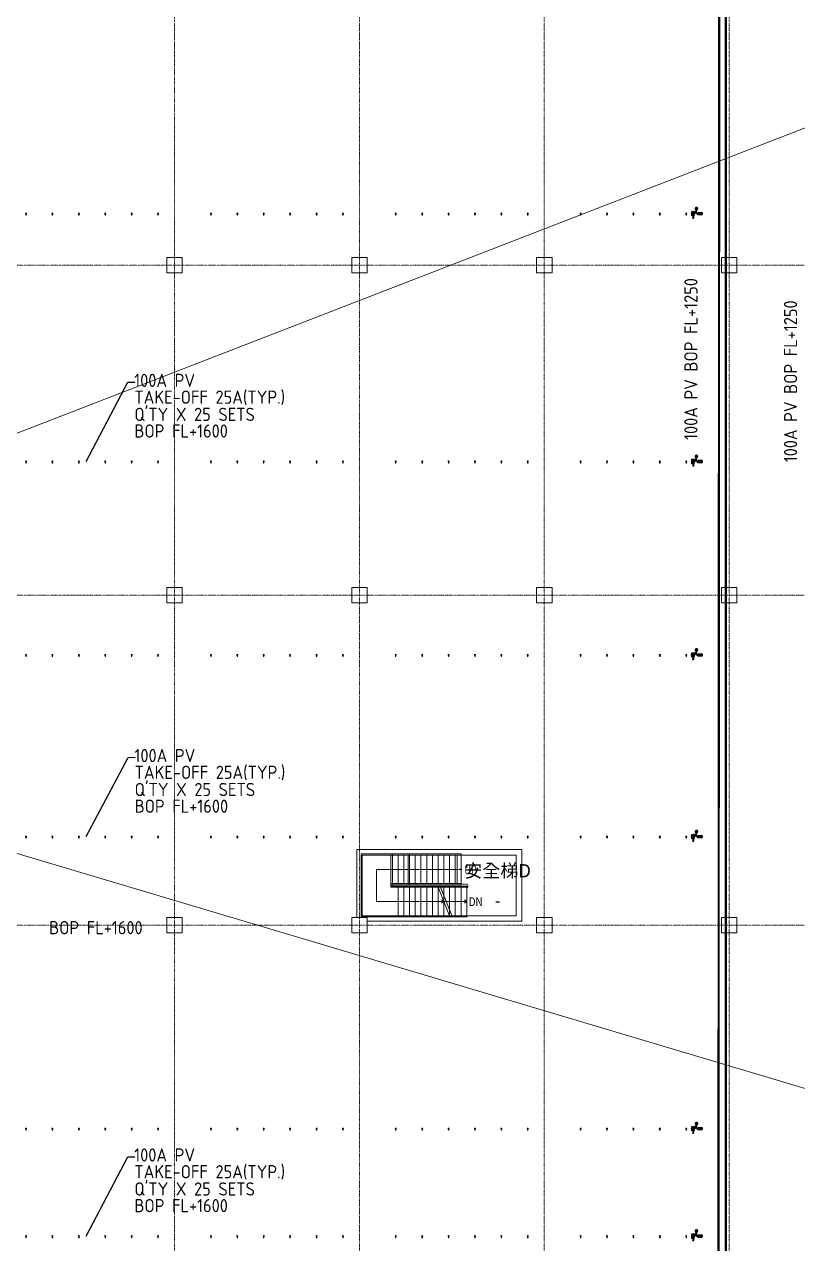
# Model space of a CAD drawing. Extents: x -122301 to 290600, y -29000 to 395522.
# Drawn here: x 144375 to 179510, y 30520 to 85950 of the extents above; entities that cross this region are included whole.
import ezdxf
from ezdxf.enums import TextEntityAlignment as Align

# ---------------------------------------------------------------- set-up
doc = ezdxf.new("R2010")
doc.units = 0
doc.header["$LTSCALE"] = 10
for name, pattern in [('H12PL2$0$JJP_三點線', [0.9, 0.3, -0.15, 0, -0.15, 0, -0.15, 0, -0.15]), ('H12PL2$0$JJP_虛線(退縮線、投影線、地下室範圍、非屬本工程、圖面分區)', [0.45, 0.3, -0.15]), ('H12PL2$0$虛線', [0.846667, 0.423333, -0.423333]), ('XFM7P20PV$0$中心', [29.999999, 12, -6, 6, -6]), ('XFM7P20PV-200K$0$CENTER', [2, 1.25, -0.25, 0.25, -0.25])]:
    doc.linetypes.add(name, pattern=pattern)
for name, color, linetype in [('H12PL2$0$A-OBJE-2D', 252, 'Continuous'), ('H12PL2$0$A-STRS', 252, 'Continuous'), ('H12PL2$0$A-TEXT', 252, 'Continuous'), ('H12PL2$0$A-WALL-IN', 252, 'Continuous'), ('H12PL2$0$A-ZONE', 252, 'Continuous'), ('H12PL2$0$S-COL', 252, 'Continuous'), ('H12PL2$0$S-GRID', 252, 'Continuous'), ('H12PL2$0$S-SLAB-SHOW', 252, 'Continuous'), ('XFM7P20PV$0$U-PV-TXT', 252, 'Continuous'), ('XFM7P20PV-200K$0$PCWS-16.7-P', 4, 'Continuous'), ('XFM7P20PV-200K$0$PIPE-TEXT', 1, 'Continuous'), ('XFM7P20PV-200K$0$U-PV-PIPE', 180, 'Continuous'), ('XFM7P20PV-200K$0$U-PV-TXT', 3, 'Continuous')]:
    doc.layers.add(name, color=color, linetype=linetype)
doc.styles.add('H12PL2$0$Standard', font='', dxfattribs={"width": 0.8})
doc.styles.add('XFM7P20PV$0$aa-txt', font='isocp.shx', dxfattribs={"bigfont": 'chineset'})
doc.styles.add('XFM7P20PV-200K$0$aa-txt', font='isocp.shx', dxfattribs={"bigfont": 'chineset'})
doc.styles.add('XFM7P20PV-200K$0$dim-txt', font='isocp.shx', dxfattribs={"width": 0.7, "bigfont": 'chineset'})
doc.styles.get('H12PL2$0$Standard').set_extended_font_data('Microsoft JhengHei')
doc.dimstyles.new('XFM7P20PV-200K$0$adim-100', dxfattribs={"dimscale": 100, "dimtxt": 0.25, "dimasz": 0.25, "dimexe": 0.1, "dimexo": 0.5, "dimgap": 0.15, "dimtad": 0, "dimdec": 4, "dimtxsty": 'XFM7P20PV-200K$0$dim-txt', "dimcen": -0.025, "dimclrd": 3, "dimclre": 3, "dimclrt": 256, "dimadec": 0, "dimazin": 0, "dimtfac": 1, "dimtdec": 4, "dimtmove": 0, "dimatfit": 3, "dimfxl": 1.25, "dimarcsym": 0})

# ---------------------------------------------------------------- blocks, each defined once
blk = doc.blocks.new('H12PL2')
at = {"layer": 'H12PL2$0$A-OBJE-2D', "lineweight": 0}
for p, q in [((17650, 85950), (243150, 18700)), ((18450, 18700), (192000, 85950))]:
    blk.add_line(p, q, dxfattribs=at)
at = {"layer": 'H12PL2$0$A-STRS', "lineweight": 0}
for p, q in [((161875, 48235), (159675, 48235)), ((159675, 48235), (159675, 45375)), ((161095, 48235), (159675, 48235)), ((159675, 48235), (159675, 45375)), ((164215, 48235), (161095, 48235)), ((161095, 48235), (161095, 48185)), ((161095, 48185), (161095, 48235)), ((164215, 48235), (161875, 48235)), ((161875, 48235), (161875, 48185)), ((161875, 48185), (161875, 48235)), ((164215, 48185), (164215, 48235)), ((164215, 48185), (164215, 48235)), ((159725, 45425), (159725, 48185)), ((159725, 48185), (161875, 48185)), ((159725, 48185), (159725, 45425)), ((161807.34, 48185), (159725, 48185)), ((159725, 48185), (159725, 45425)), ((161875, 48185), (159725, 48185)), ((159725, 45425), (159725, 48185)), ((159725, 48185), (161095, 48185)), ((159725, 48185), (159725, 45425)), ((161030.09, 48185), (159725, 48185)), ((159725, 48185), (159725, 45425)), ((161095, 48185), (159725, 48185)), ((161095, 48185), (161030.09, 48185)), ((161095, 48185), (164215, 48185)), ((164215, 48185), (161095, 48185)), ((161095, 46885), (161095, 48185)), ((161095, 46885), (161095, 48185)), ((161095, 46885), (161095, 48185)), ((161355, 48185), (161095, 48185)), ((161095, 48185), (161095, 46885)), ((161095, 46885), (161095, 48185)), ((161355, 46885), (161355, 48185)), ((161615, 48185), (161355, 48185)), ((161355, 48185), (161355, 46885)), ((161355, 46885), (161355, 48185)), ((161615, 46885), (161615, 48185)), ((161875, 48185), (161615, 48185)), ((161615, 48185), (161615, 46885)), ((161615, 46885), (161615, 48185)), ((161875, 48185), (161807.34, 48185)), ((161875, 48185), (164215, 48185)), ((164215, 48185), (161875, 48185)), ((161875, 46885), (161875, 48185)), ((161875, 46885), (161875, 48185)), ((161875, 46885), (161875, 48185)), ((162135, 48185), (161875, 48185)), ((161875, 48185), (161875, 46885)), ((161875, 46885), (161875, 48185)), ((161875, 46885), (161875, 48185)), ((162135, 48185), (161875, 48185)), ((161875, 48185), (161875, 46885)), ((161875, 46885), (161875, 48185)), ((162135, 46885), (162135, 48185)), ((162395, 48185), (162135, 48185)), ((162135, 48185), (162135, 46885)), ((162135, 46885), (162135, 48185)), ((162135, 46885), (162135, 48185)), ((162395, 48185), (162135, 48185)), ((162135, 48185), (162135, 46885)), ((162135, 46885), (162135, 48185)), ((162395, 46885), (162395, 48185)), ((162655, 48185), (162395, 48185)), ((162395, 48185), (162395, 46885)), ((162395, 46885), (162395, 48185)), ((162395, 46885), (162395, 48185)), ((162655, 48185), (162395, 48185)), ((162395, 48185), (162395, 46885)), ((162395, 46885), (162395, 48185)), ((162655, 46885), (162655, 48185)), ((162915, 48185), (162655, 48185)), ((162655, 48185), (162655, 46885)), ((162655, 46885), (162655, 48185)), ((162655, 46885), (162655, 48185)), ((162915, 48185), (162655, 48185)), ((162655, 48185), (162655, 46885)), ((162655, 46885), (162655, 48185)), ((162915, 46885), (162915, 48185)), ((163175, 48185), (162915, 48185)), ((162915, 48185), (162915, 46885)), ((162915, 46885), (162915, 48185)), ((162915, 46885), (162915, 48185)), ((163175, 48185), (162915, 48185)), ((162915, 48185), (162915, 46885)), ((162915, 46885), (162915, 48185)), ((163175, 46885), (163175, 48185)), ((163435, 48185), (163175, 48185)), ((163175, 48185), (163175, 46885)), ((163175, 46885), (163175, 48185)), ((163175, 46885), (163175, 48185)), ((163435, 48185), (163175, 48185)), ((163175, 48185), (163175, 46885)), ((163175, 46885), (163175, 48185)), ((163435, 46885), (163435, 48185)), ((163695, 48185), (163435, 48185)), ((163435, 48185), (163435, 46885)), ((163435, 46885), (163435, 48185)), ((163435, 46885), (163435, 48185)), ((163695, 48185), (163435, 48185)), ((163435, 48185), (163435, 46885)), ((163435, 46885), (163435, 48185)), ((163695, 46885), (163695, 48185)), ((163955, 48185), (163695, 48185)), ((163695, 48185), (163695, 46885)), ((163695, 46885), (163695, 48185)), ((163695, 46885), (163695, 48185)), ((163955, 48185), (163695, 48185)), ((163695, 48185), (163695, 46885)), ((163695, 46885), (163695, 48185)), ((163955, 46885), (163955, 48185)), ((164215, 48185), (163955, 48185)), ((163955, 48185), (163955, 46885)), ((163955, 46885), (163955, 48185)), ((163955, 46885), (163955, 48185)), ((164215, 48185), (163955, 48185)), ((163955, 48185), (163955, 46885)), ((163955, 46885), (163955, 48185)), ((164215, 46885), (164215, 48185)), ((164215, 46885), (164215, 48185)), ((164215, 46885), (164215, 48185)), ((164215, 46885), (164215, 48185)), ((161875, 47535), (160375, 47535)), ((160375, 47535), (160375, 46075)), ((161095, 47535), (160375, 47535)), ((160375, 47535), (160375, 46075)), ((163955, 47535), (161095, 47535)), ((163955, 47535), (161875, 47535)), ((164215, 47535), (163955, 47535)), ((164215, 47535), (163955, 47535)), ((161875, 46885), (161025, 46885)), ((161025, 46885), (161025, 46725)), ((161025, 46725), (161025, 46885)), ((161025, 46885), (161807.34, 46885)), ((161025, 46725), (161025, 46885)), ((161025, 46885), (161875, 46885)), ((161095, 46885), (161025, 46885)), ((161025, 46885), (161025, 46725)), ((161025, 46725), (161025, 46885)), ((161025, 46885), (161030.09, 46885)), ((161025, 46725), (161025, 46885)), ((161025, 46885), (161095, 46885)), ((161025, 46725), (162135, 46725)), ((162135, 46725), (161025, 46725)), ((162135, 46725), (161025, 46725)), ((161025, 46725), (161355, 46725)), ((161355, 46725), (161025, 46725)), ((161355, 46725), (161025, 46725)), ((161030.09, 46885), (161095, 46885)), ((161075, 46775), (161075, 46835)), ((161075, 46835), (161875, 46835)), ((161075, 46775), (161075, 46835)), ((161075, 46835), (161095, 46835)), ((162135, 46775), (161075, 46775)), ((161355, 46775), (161075, 46775)), ((164215, 46885), (161095, 46885)), ((161095, 46885), (161095, 46835)), ((161095, 46835), (161095, 46885)), ((161095, 46885), (164215, 46885)), ((161095, 46885), (161355, 46885)), ((161095, 46835), (164215, 46835)), ((161355, 46885), (161615, 46885)), ((161355, 46725), (161355, 46775)), ((164475, 46775), (161355, 46775)), ((161355, 46775), (161355, 46725)), ((161355, 46725), (164475, 46725)), ((164475, 46725), (161355, 46725)), ((161355, 46725), (161355, 45425)), ((161355, 46725), (161355, 45425)), ((161355, 45425), (161355, 46725)), ((161615, 46725), (161355, 46725)), ((161355, 46725), (161355, 45425)), ((161615, 46885), (161875, 46885)), ((161615, 46725), (161615, 45425)), ((161615, 45425), (161615, 46725)), ((161615, 46725), (161615, 45425)), ((161875, 46725), (161615, 46725)), ((161807.34, 46885), (161875, 46885)), ((164215, 46885), (161875, 46885)), ((161875, 46885), (161875, 46835)), ((161875, 46835), (161875, 46885)), ((161875, 46885), (164215, 46885)), ((161875, 46885), (162135, 46885)), ((161875, 46885), (162135, 46885)), ((161875, 46835), (164215, 46835)), ((161875, 46725), (161875, 45425)), ((161875, 45425), (161875, 46725)), ((161875, 46725), (161875, 45425)), ((162135, 46725), (161875, 46725)), ((162135, 46885), (162395, 46885)), ((162135, 46885), (162395, 46885)), ((162135, 46725), (162135, 46775)), ((163155, 46775), (162135, 46775)), ((162135, 46775), (162135, 46725)), ((162135, 46725), (163175, 46725)), ((163175, 46725), (162135, 46725)), ((162135, 46725), (162135, 45425)), ((162135, 46725), (162135, 45425)), ((162135, 45425), (162135, 46725)), ((162395, 46725), (162135, 46725)), ((162135, 46725), (162135, 45425)), ((162135, 46725), (162135, 45425)), ((162135, 45425), (162135, 46725)), ((162135, 46725), (162135, 45425)), ((162395, 46725), (162135, 46725)), ((162395, 46885), (162655, 46885)), ((162395, 46885), (162655, 46885)), ((162395, 46725), (162395, 45425)), ((162395, 45425), (162395, 46725)), ((162395, 46725), (162395, 45425)), ((162655, 46725), (162395, 46725)), ((162395, 46725), (162395, 45425)), ((162395, 45425), (162395, 46725)), ((162395, 46725), (162395, 45425)), ((162655, 46725), (162395, 46725)), ((162655, 46885), (162915, 46885)), ((162655, 46885), (162915, 46885)), ((162655, 46725), (162655, 45425)), ((162655, 45425), (162655, 46725)), ((162655, 46725), (162655, 45425)), ((162915, 46725), (162655, 46725)), ((162655, 46725), (162655, 45425)), ((162655, 45425), (162655, 46725)), ((162655, 46725), (162655, 45425)), ((162915, 46725), (162655, 46725)), ((162915, 46885), (163175, 46885)), ((162915, 46885), (163175, 46885)), ((162915, 46725), (162915, 45425)), ((162915, 45425), (162915, 46725)), ((162915, 46725), (162915, 45425)), ((163175, 46725), (162915, 46725)), ((162915, 46725), (162915, 45425)), ((162915, 45425), (162915, 46725)), ((162915, 46725), (162915, 45425)), ((163175, 46725), (162915, 46725)), ((163175, 46885), (163435, 46885)), ((163175, 46885), (163435, 46885)), ((163175, 46725), (163175, 45425)), ((163175, 45425), (163175, 46725)), ((163175, 46725), (163175, 45425)), ((163175, 46725), (163695, 45425)), ((163175, 46725), (163175, 45425)), ((163175, 45425), (163175, 46725)), ((163175, 46725), (163175, 45425)), ((163435, 46725), (163175, 46725)), ((163435, 46885), (163695, 46885)), ((163435, 46885), (163695, 46885)), ((163435, 46725), (163435, 45425)), ((163435, 45425), (163435, 46725)), ((163435, 46725), (163435, 45425)), ((163695, 46725), (163435, 46725)), ((163695, 46885), (163955, 46885)), ((163695, 46885), (163955, 46885)), ((163695, 46725), (163695, 45425)), ((163695, 45425), (163695, 46725)), ((163695, 46725), (163695, 45425)), ((163955, 46725), (163695, 46725)), ((163955, 46885), (164215, 46885)), ((163955, 46885), (164215, 46885)), ((163955, 46725), (163955, 45425)), ((163955, 45425), (163955, 46725)), ((163955, 46725), (163955, 45425)), ((164215, 46725), (163955, 46725)), ((164215, 46835), (164215, 46885)), ((164215, 46835), (164215, 46885)), ((164215, 46725), (164215, 45425)), ((164215, 45425), (164215, 46725)), ((164215, 46725), (164215, 45425)), ((164475, 46725), (164215, 46725)), ((164475, 46725), (164475, 46775)), ((164475, 45425), (164475, 46725)), ((164475, 45425), (164475, 46725)), ((160375, 46075), (162135, 46075)), ((160375, 46075), (161355, 46075)), ((161355, 46075), (164215, 46075)), ((162135, 46075), (163435, 46075)), ((163435, 46075), (163335, 46150)), ((163335, 46000), (163435, 46075)), ((163435, 46075), (163435, 45425)), ((163435, 45425), (163435, 46075)), ((163435, 46075), (163435, 45425)), ((164215, 46075), (164475, 46075)), ((164475, 46075), (164375, 46150)), ((164375, 46000), (164475, 46075)), ((159675, 45375), (162135, 45375)), ((159675, 45375), (161355, 45375)), ((162135, 45425), (159725, 45425)), ((159725, 45425), (162135, 45425)), ((159725, 45425), (162135, 45425)), ((161355, 45425), (159725, 45425)), ((159725, 45425), (161355, 45425)), ((159725, 45425), (161355, 45425)), ((161355, 45375), (161355, 45425)), ((164475, 45425), (161355, 45425)), ((161355, 45425), (161355, 45375)), ((161355, 45425), (164475, 45425)), ((161355, 45425), (161615, 45425)), ((161355, 45375), (164475, 45375)), ((161615, 45425), (161875, 45425)), ((161875, 45425), (162135, 45425)), ((162135, 45375), (162135, 45425)), ((163695, 45425), (162135, 45425)), ((162135, 45425), (162135, 45375)), ((162135, 45425), (163695, 45425)), ((162135, 45425), (162395, 45425)), ((162135, 45425), (162395, 45425)), ((162135, 45375), (163715, 45375)), ((162395, 45425), (162655, 45425)), ((162395, 45425), (162655, 45425)), ((162655, 45425), (162915, 45425)), ((162655, 45425), (162915, 45425)), ((162915, 45425), (163175, 45425)), ((162915, 45425), (163175, 45425)), ((163175, 45425), (163435, 45425)), ((163175, 45425), (163435, 45425)), ((163435, 45425), (163695, 45425)), ((163435, 45425), (163695, 45425)), ((163695, 45425), (163955, 45425)), ((163955, 45425), (164215, 45425)), ((164215, 45425), (164475, 45425)), ((164475, 45375), (164475, 45425))]:
    blk.add_line(p, q, dxfattribs=at)
at = {"layer": 'H12PL2$0$A-STRS', "linetype": 'H12PL2$0$JJP_虛線(退縮線、投影線、地下室範圍、非屬本工程、圖面分區)', "lineweight": 0}
for p, q in [((161030.09, 48185), (161030.09, 46885)), ((161807.34, 48185), (161807.34, 46885)), ((164034.54, 48185), (164034.54, 46885)), ((164035.91, 48185), (164035.91, 46885)), ((161355, 46725), (161355, 45425)), ((162135, 46725), (162135, 45425)), ((164475, 46775), (163262.7, 46775)), ((163282.7, 46725), (164475, 46725)), ((163435, 46725), (163282.7, 46725)), ((163282.7, 46725), (163802.7, 45425)), ((163435, 46725), (163435, 46344.26)), ((163435, 46344.26), (163435, 46725)), ((163435, 46725), (163435, 46344.26)), ((163695, 46725), (163435, 46725)), ((163695, 46725), (163695, 45694.26)), ((163695, 45694.26), (163695, 46725)), ((163695, 46725), (163695, 45694.26)), ((163955, 46725), (163695, 46725)), ((163955, 46725), (163955, 45425)), ((163955, 45425), (163955, 46725)), ((163955, 46725), (163955, 45425)), ((164215, 46725), (163955, 46725)), ((164215, 46725), (164215, 45425)), ((164215, 45425), (164215, 46725)), ((164215, 46725), (164215, 45425)), ((164475, 46725), (164215, 46725)), ((164475, 46725), (164475, 46775)), ((164475, 45425), (164475, 46725)), ((164475, 45425), (163802.7, 45425)), ((163802.7, 45425), (163955, 45425)), ((163822.7, 45375), (164475, 45375)), ((163955, 45425), (164215, 45425)), ((164215, 45425), (164475, 45425)), ((164475, 45375), (164475, 45425))]:
    blk.add_line(p, q, dxfattribs=at)
at = {"layer": 'H12PL2$0$A-STRS', "linetype": 'H12PL2$0$虛線', "lineweight": 0}
for p, q in [((164475, 46725), (163282.7, 46725)), ((164475, 45425), (164475, 46725)), ((163802.7, 45425), (164475, 45425))]:
    blk.add_line(p, q, dxfattribs=at)
at = {"layer": 'H12PL2$0$A-STRS', "lineweight": 0, "flags": 128}
blk.add_lwpolyline([(164215, 47560, 1), (164215, 47510, 1)], format="xyb", close=True, dxfattribs=at)
blk.add_lwpolyline([(164215, 47560, 1), (164215, 47510, 1)], format="xyb", close=True, dxfattribs=at)
at = {"layer": 'H12PL2$0$A-WALL-IN', "lineweight": 0, "flags": 128}
for points in [[(159475, 48435), (159475, 48185)], [(166725, 48435), (159475, 48435)], [(166975, 48435), (166725, 48435)], [(166975, 45425), (166975, 48435)], [(159475, 48185), (159475, 45425)], [(159725, 45425), (159725, 48185)], [(159725, 48185), (166725, 48185)], [(166725, 48185), (166725, 45425)], [(159475, 45350), (159475, 45425)], [(166725, 45425), (159725, 45425)], [(159950, 45175), (166975, 45175)], [(166975, 45175), (166975, 45425)]]:
    blk.add_lwpolyline(points, dxfattribs=at)
at = {"layer": 'H12PL2$0$S-COL', "lineweight": 0, "flags": 128}
for points in [[(150850, 74650), (151550, 74650), (151550, 75350), (150850, 75350)], [(159250, 74650), (159950, 74650), (159950, 75350), (159250, 75350)], [(167650, 74650), (168350, 74650), (168350, 75350), (167650, 75350)], [(176050, 74650), (176750, 74650), (176750, 75350), (176050, 75350)], [(150850, 59650), (151550, 59650), (151550, 60350), (150850, 60350)], [(159250, 59650), (159950, 59650), (159950, 60350), (159250, 60350)], [(167650, 59650), (168350, 59650), (168350, 60350), (167650, 60350)], [(176050, 59650), (176750, 59650), (176750, 60350), (176050, 60350)], [(150850, 44650), (151550, 44650), (151550, 45350), (150850, 45350)], [(159250, 44650), (159950, 44650), (159950, 45350), (159250, 45350)], [(167650, 44650), (168350, 44650), (168350, 45350), (167650, 45350)], [(176050, 44650), (176750, 44650), (176750, 45350), (176050, 45350)]]:
    blk.add_lwpolyline(points, close=True, dxfattribs=at)
at = {"layer": 'H12PL2$0$S-GRID', "linetype": 'H12PL2$0$JJP_三點線', "lineweight": 0}
for p, q in [((151200, 128250), (151200, -28000)), ((159600, 128250), (159600, -28000)), ((168000, 128250), (168000, -28000)), ((176400, 128250), (176400, -28000)), ((-29000, 75000), (289600, 75000)), ((-29000, 60000), (289600, 60000)), ((-29000, 45000), (289600, 45000))]:
    blk.add_line(p, q, dxfattribs=at)
at = {"layer": 'H12PL2$0$S-SLAB-SHOW', "linetype": 'H12PL2$0$虛線', "lineweight": 0, "flags": 128}
blk.add_lwpolyline([(164215, 46855), (164525, 46855), (164525, 46705), (164475, 46705), (164475, 45425), (166725, 45425), (166725, 48185), (164215, 48185)], close=True, dxfattribs=at)
at = {"layer": 'H12PL2$0$A-TEXT', "linetype": 'Continuous', "lineweight": 0, "char_height": 400, "attachment_point": 4, "style": 'H12PL2$0$Standard'}
for s, insert in [('\\A1;UP', (164367.32, 47510.49)), ('\\A1;DN', (164570.24, 46063.79))]:
    blk.add_mtext(s, dxfattribs=dict(at, insert=insert))
at = {"layer": 'H12PL2$0$A-ZONE', "style": 'H12PL2$0$Standard'}
for s, p in [('安全梯D', (165878.7, 47771.14)), ('-', (165878.7, 46429.25))]:
    blk.add_text(s, height=600, dxfattribs=at).set_placement(p, align=Align.TOP_CENTER)
blk = doc.blocks.new('XFM7P20PV')
at = {"color": 1, "linetype": 'XFM7P20PV$0$中心', "ltscale": 200, "const_width": 100}
blk.add_lwpolyline([(175950, 90000), (244005.38004, 90140.81561), (243787.26214, -890.81561), (175895.58586, -799.90253)], close=True, dxfattribs=at)
at = {"color": 2, "linetype": 'XFM7P20PV$0$中心', "ltscale": 200, "const_width": 100}
blk.add_lwpolyline([(97872.39483, 88731), (176250, 88896.26703), (176250, -295.23297), (97872.39483, -460.5)], close=True, dxfattribs=at)
at = {"layer": 'XFM7P20PV$0$U-PV-TXT', "style": 'XFM7P20PV$0$aa-txt'}
blk.add_text('100A PV BOP FL+1250', height=600, rotation=90, dxfattribs=at).set_placement((179189.64258, 66043.17562, 0), align=Align.MIDDLE_LEFT)
at = {"layer": 'XFM7P20PV$0$U-PV-TXT', "extrusion": (0, 0, -1), "style": 'XFM7P20PV$0$aa-txt', "text_generation_flag": 2}
blk.add_text('BOP FL+1600', height=600, dxfattribs=at).set_placement((-145498.34149, 44583.4986, 0))
blk = doc.blocks.new('XFM7P20PV-200K$0$球塞閥-二件式-25A-左側-捷流')
at = {"color": 7, "linetype": 'Continuous', "lineweight": 0, "extrusion": (2.22045e-16, 1, -2.22045e-16)}
for p, q in [((-9, 15), (-18, 0)), ((-18, 0), (-9, -15)), ((-14, 32), (-9, 32)), ((-14, 29), (-14, 32)), ((-9, 29), (-14, 29)), ((-10, 72), (11, 72)), ((-10, 68), (-10, 72)), ((-8, 68), (-10, 68)), ((-8, 36), (-9, 36)), ((-9, 21), (-9, 36)), ((9, 15), (-9, 15)), ((8, 72), (-8, 72)), ((-8, 47), (-8, 70)), ((-8, 47), (0, 47)), ((-8, 42), (-8, 47)), ((-8, 41), (-8, 42)), ((0, 42), (-8, 42)), ((8, 41), (-8, 41)), ((-4, 36), (-8, 36)), ((0, 48), (-4, 48)), ((-4, 47), (-4, 48)), ((-4, 41), (-4, 42)), ((-2, 30), (-2, 35)), ((2, 30), (-2, 30)), ((4, 48), (0, 48)), ((0, 47), (8, 47)), ((0, 42), (0, 47)), ((8, 42), (0, 42)), ((2, 35), (2, 30)), ((3, 32), (3, 29)), ((3, 32), (6, 32)), ((6, 29), (3, 29)), ((4, 47), (4, 48)), ((4, 41), (4, 42)), ((8, 36), (4, 36)), ((6, 32), (7, 32)), ((6, 29), (6, 32)), ((7, 29), (6, 29)), ((7, 32), (7, 29)), ((8, 70), (8, 47)), ((11, 68), (8, 68)), ((8, 42), (8, 47)), ((8, 42), (8, 41)), ((9, 36), (8, 36)), ((8, 32), (17, 32)), ((8, 29), (8, 32)), ((17, 29), (8, 29)), ((9, 32), (9, 36)), ((9, 21), (9, 29)), ((18, 0), (9, 15)), ((9, -15), (18, 0)), ((11, 68), (11, 72)), ((17, 29), (17, 32)), ((-9, -15), (9, -15))]:
    blk.add_line(p, q, dxfattribs=at)
at = {"color": 7, "linetype": 'Continuous', "lineweight": 0}
for centre, radius, start, end in [((0, 0), 23.1, 0, 180), ((0, 0), 23.1, 180, 0), ((-4, 35), 1.42, 0, 58.001), ((4, 35), 1.42, 121.999, 180)]:
    blk.add_arc(centre, radius, start, end, dxfattribs=at)
for points in [[(-8, 70), (-8, 71), (-8, 71), (-8, 71), (-8, 72), (-8, 72), (-8, 72)], [(8, 72), (8, 72), (8, 72), (8, 71), (8, 71), (8, 71), (8, 70)]]:
    blk.add_open_spline(points, degree=3, dxfattribs=at)
for points, knots in [([(-8, 36), (-8, 37), (-8, 38), (-8, 39), (-8, 39), (-8, 40), (-8, 40), (-8, 40), (-8, 41), (-8, 41)], [-6.586857, -6.586857, -6.586857, -6.586857, -4.917672, -4.917672, -3.301294, -3.301294, -1.594864, -1.594864, 0, 0, 0, 0]), ([(-3, 36), (-3, 36), (-3, 36), (-3, 36), (-4, 36), (-4, 36), (-4, 36), (-4, 36)], [-0.7953467, -0.7953467, -0.7953467, -0.7953467, -0.3971684, -0.3971684, -0.1815592, -0.1815592, 0, 0, 0, 0]), ([(4, 36), (4, 36), (4, 36), (4, 36), (3, 36), (3, 36), (3, 36), (3, 36)], [-0.7950738, -0.7950738, -0.7950738, -0.7950738, -0.6135769, -0.6135769, -0.3980416, -0.3980416, 0, 0, 0, 0]), ([(8, 41), (8, 41), (8, 40), (8, 40), (8, 40), (8, 39), (8, 39), (8, 38), (8, 37), (8, 36)], [-6.585553, -6.585553, -6.585553, -6.585553, -4.991005, -4.991005, -3.284912, -3.284912, -1.668854, -1.668854, 0, 0, 0, 0])]:
    blk.add_open_spline(points, degree=3, knots=knots, dxfattribs=at)
blk = doc.blocks.new('XFM7P20PV-200K$0$A$C1EDF0D7A')
at = {"color": 1, "linetype": 'XFM7P20PV-200K$0$CENTER'}
for p, q in [((0, 70.6501), (0, -70.6501)), ((70.6501, 0), (-152.4, 0))]:
    blk.add_line(p, q, dxfattribs=at)
at = {"color": 0}
blk.add_lwpolyline([(0, -57.15), (-152.4, -57.15), (-152.4, 57.15), (0, 57.15)], dxfattribs=at)
blk.add_arc((0, 0), 57.15, 270, 90, dxfattribs=at)
blk = doc.blocks.new('XFM7P20PV-200K$0$球塞閥-二件式-15A-正視-捷流')
blk.add_line((-31, 56), (-31, 51))
at = {"color": 0, "linetype": 'Continuous', "lineweight": 0, "extrusion": (0, 1, -2.22045e-16)}
for p, q in [((-31, 52), (-30, 52)), ((-30, 52), (-11, 30)), ((-10, 32), (-28, 54)), ((-28, 12), (-15, 12)), ((-28, 0), (-28, 12)), ((-28, 0), (-15, 0)), ((-28, -12), (-28, 0)), ((-15, 0), (-15, 16)), ((5, 16), (-15, 16)), ((-11, 30), (-9, 29)), ((8, 32), (-10, 32)), ((-9, 38), (-9, 33)), ((-9, 38), (-5, 38)), ((-5, 33), (-9, 33)), ((-9, 29), (8, 29)), ((-9, 27), (-9, 16)), ((9, 27), (-9, 27)), ((-7, 23), (-6, 23)), ((-7, 20), (-7, 23)), ((-6, 20), (-7, 20)), ((-6, 23), (-3, 23)), ((-6, 20), (-6, 23)), ((-3, 20), (-6, 20)), ((-5, 38), (5, 38)), ((-5, 33), (-5, 38)), ((5, 33), (-5, 33)), ((-4, 39), (-4, 38)), ((4, 39), (-4, 39)), ((-4, 33), (-4, 32)), ((-4, 29), (-4, 27)), ((-3, 20), (-3, 23)), ((4, 38), (4, 39)), ((4, 32), (4, 33)), ((4, 27), (4, 29)), ((5, 38), (9, 38)), ((5, 33), (5, 38)), ((9, 33), (5, 33)), ((5, 16), (5, 0)), ((7, 0), (7, 17)), ((16, 17), (7, 17)), ((9, 33), (9, 38)), ((9, 17), (9, 27)), ((9, 27), (9, 26)), ((9, 27), (12, 27)), ((9, 26), (9, 21)), ((9, 23), (9, 23)), ((9, 21), (12, 21)), ((12, 20), (9, 20)), ((12, 26), (12, 27)), ((12, 21), (12, 26)), ((12, 23), (12, 20)), ((12, 23), (12, 23)), ((16, 0), (16, 17)), ((16, 12), (28, 12)), ((16, 0), (28, 0)), ((28, 12), (28, 0)), ((28, 0), (28, -12)), ((-28, -12), (-15, -12)), ((-15, -16), (-15, 0)), ((5, -16), (-15, -16)), ((5, 0), (5, -16)), ((5, -16), (7, -17)), ((7, -17), (7, 0)), ((16, -17), (7, -17)), ((16, -17), (16, 0)), ((16, -12), (28, -12))]:
    blk.add_line(p, q, dxfattribs=at)
at = {"color": 0, "linetype": 'Continuous', "lineweight": 0, "extrusion": (0, -1, -2.22045e-16)}
blk.add_line((5, 16), (7, 17), dxfattribs=at)
blk.add_lwpolyline([(-31, 56), (-105, 56), (-105, 51), (-31, 51)])
at = {"color": 0, "linetype": 'Continuous', "lineweight": 0}
blk.add_open_spline([(-28, 54), (-28, 54), (-29, 54), (-29, 55), (-30, 55), (-30, 55), (-31, 55)], degree=3, dxfattribs=at)
for points, knots in [([(12, 27), (12, 28), (12, 29), (11, 30), (11, 30), (10, 31), (10, 31), (9, 31), (8, 32), (8, 32)], [-6.586857, -6.586857, -6.586857, -6.586857, -4.917672, -4.917672, -3.301294, -3.301294, -1.594864, -1.594864, 0, 0, 0, 0]), ([(8, 29), (8, 29), (8, 29), (9, 29), (9, 29), (9, 28), (9, 28), (9, 28), (9, 28), (9, 27)], [-2.501227, -2.501227, -2.501227, -2.501227, -1.860628, -1.860628, -1.243575, -1.243575, -0.629521, -0.629521, 0, 0, 0, 0]), ([(9, 27), (9, 27), (9, 27), (9, 27), (9, 27), (9, 27), (9, 27), (9, 27), (9, 27), (9, 27)], [-0.7942743, -0.7942743, -0.7942743, -0.7942743, -0.7152172, -0.7152172, -0.6166439, -0.6166439, -0.3978503, -0.3978503, 0, 0, 0, 0]), ([(12, 27), (12, 27), (12, 27), (12, 27), (12, 27), (12, 27), (12, 27), (12, 27)], [-0.7953467, -0.7953467, -0.7953467, -0.7953467, -0.3971684, -0.3971684, -0.1815592, -0.1815592, 0, 0, 0, 0])]:
    blk.add_open_spline(points, degree=3, knots=knots, dxfattribs=at)
blk = doc.blocks.new('XFM7P20PV-200K$0$SC-100-壓力表')
for p, q in [((-0.8, 1.1), (9.2, 1.1)), ((-0.8, -1.1), (9.2, -1.1))]:
    blk.add_line(p, q)
at = {"linetype": 'ByBlock'}
for p, q in [((16, 1.1), (14.8, 1.1)), ((17.9, 1.2), (16.2, 1.2)), ((18.7, 1.1), (18.2, 1.1)), ((20.8, 3.6), (21.5, 2.8)), ((21.4, 0.1), (26.1, 1.9)), ((22.4, 1), (21.4, 0.1)), ((22.7, 0.1), (21.4, 0.1)), ((22.1, 4.3), (22.4, 3.3)), ((26.1, 1.9), (22.4, 1)), ((26.1, 1.9), (22.7, 0.1)), ((23.5, 4.5), (23.5, 3.5)), ((24.9, 4.3), (24.6, 3.3)), ((26.1, 3.6), (25.5, 2.8)), ((27.1, 2.6), (26.3, 2)), ((27.8, 1.4), (26.8, 1.1)), ((28, 0), (26.9, 0)), ((16, -1.1), (14.8, -1.1)), ((17.9, -1.2), (16.2, -1.2)), ((18.7, -1.1), (18.2, -1.1)), ((20.8, -3.6), (21.5, -2.8)), ((22.1, -4.3), (22.4, -3.3)), ((23.5, -4.5), (23.5, -3.5)), ((24.9, -4.3), (24.6, -3.3)), ((26.1, -3.6), (25.5, -2.8)), ((27.1, -2.6), (26.3, -2)), ((27.8, -1.4), (26.8, -1.1))]:
    blk.add_line(p, q, dxfattribs=at)
for points in [[(16, -1.6), (16, 1.6)], [(16.2, 2), (17.9, 2)], [(18.2, 1.6), (18.2, -1.6)], [(17.9, -2), (16.2, -2)]]:
    blk.add_lwpolyline(points, dxfattribs=at)
for radius in [4.95, 4.5]:
    blk.add_circle((23.5, 0), radius, dxfattribs=at)
blk.add_arc((0, 0), 1.33, 126.8699, 233.1301)
for centre, radius, start, end in [((16.5, 1.6), 0.483, 120.3244, 239.6756), ((19, 0), 2.99, 156.947, 203.053), ((17.7, 1.6), 0.483, 300.3244, 59.6756), ((15.2, 0), 2.99, 336.947, 23.053), ((16.5, -1.6), 0.483, 120.3244, 239.6756), ((17.7, -1.6), 0.483, 300.3244, 59.6756)]:
    blk.add_arc(centre, radius, start, end, dxfattribs=at)
for p in [(19, 0), (19.2, 1.4), (19.8, 2.6), (20.8, 3.6), (22.1, 4.3), (23.5, 4.5), (24.9, 4.3), (26.1, 3.6), (27.1, 2.6), (27.8, 1.4), (28, 0), (19.2, -1.4), (22.1, -4.3), (23.5, -4.5), (27.1, -2.6), (27.8, -1.4)]:
    blk.add_point(p, dxfattribs=at)
at = {"xscale": -0.1, "yscale": 0.1, "zscale": 0.1, "rotation": 180}
blk.add_blockref('XFM7P20PV-200K$0$球塞閥-二件式-15A-正視-捷流', (12, 0), dxfattribs=at)
blk = doc.blocks.new('XFM7P20PV-200K$0$A$C4b812c41')
at = {"color": 1, "linetype": 'ByBlock'}
for p, q in [((10, 59), (328, 59)), ((82, 81), (67, 95)), ((103, 86), (103, 32)), ((125, 38), (139, 23))]:
    blk.add_line(p, q, dxfattribs=at)
at = {"color": 3, "linetype": 'ByBlock'}
for p, q in [((19, 59), (19, 59)), ((19, 59), (19, 59)), ((23, 63), (51, 63)), ((23, 56), (51, 56)), ((38, 83), (37, 63)), ((37, 56), (38, 35)), ((40, 85), (38, 83)), ((38, 83), (56, 83)), ((38, 35), (40, 33)), ((38, 35), (56, 35)), ((40, 85), (57, 85)), ((40, 33), (57, 33)), ((59, 58), (59, 60)), ((59, 60), (67, 60)), ((59, 58), (67, 58)), ((60, 52), (65, 53)), ((62, 44), (67, 46)), ((64, 70), (64, 68)), ((65, 37), (72, 41)), ((67, 63), (67, 65)), ((67, 60), (67, 58)), ((72, 94), (68, 87)), ((68, 87), (72, 81)), ((70, 31), (73, 34)), ((72, 94), (79, 94)), ((72, 81), (79, 81)), ((73, 59), (87, 68)), ((73, 59), (87, 50)), ((75, 26), (78, 29)), ((83, 87), (79, 94)), ((79, 81), (83, 87)), ((81, 21), (85, 28)), ((85, 128), (85, 121)), ((88, 18), (90, 22)), ((93, 136), (97, 136)), ((94, 76), (122, 76)), ((94, 43), (122, 43)), ((96, 16), (97, 20)), ((97, 136), (97, 131)), ((102, 125), (97, 131)), ((101, 65), (107, 65)), ((101, 54), (107, 54)), ((102, 15), (102, 23)), ((104, 23), (102, 23)), ((104, 15), (102, 15)), ((103, 31), (103, 88)), ((103, 31), (103, 88)), ((103, 78), (103, 39)), ((103, 70), (103, 49)), ((103, 70), (103, 49)), ((103, 70), (103, 49)), ((104, 15), (104, 23)), ((105, 125), (108, 129)), ((108, 17), (108, 21)), ((110, 17), (110, 21)), ((113, 124), (111, 129)), ((112, 24), (111, 24)), ((112, 22), (111, 22)), ((112, 16), (111, 16)), ((112, 15), (111, 15)), ((113, 17), (113, 21)), ((115, 17), (115, 21)), ((116, 124), (120, 128)), ((125, 122), (123, 127)), ((128, 37), (124, 31)), ((124, 31), (128, 25)), ((127, 121), (132, 124)), ((128, 74), (207, 74)), ((128, 45), (207, 45)), ((128, 37), (135, 38)), ((128, 25), (135, 25)), ((135, 117), (134, 122)), ((139, 31), (135, 38)), ((135, 25), (139, 31)), ((137, 116), (143, 118)), ((145, 111), (145, 116)), ((147, 109), (152, 110)), ((161, 30), (147, 30)), ((163, 32), (148, 32)), ((153, 103), (154, 108)), ((155, 101), (160, 101)), ((160, 93), (162, 98)), ((161, 91), (167, 90)), ((163, 32), (161, 30)), ((163, 41), (163, 32)), ((165, 83), (168, 88)), ((172, 41), (165, 41)), ((166, 81), (171, 79)), ((170, 74), (172, 76)), ((207, 74), (228, 72)), ((207, 45), (228, 46)), ((228, 72), (310, 72)), ((228, 46), (310, 46))]:
    blk.add_line(p, q, dxfattribs=at)
for points in [[(81, 109), (0, 109), (0, 85), (57, 85)], [(85, 10), (0, 10), (0, 33), (57, 33)], [(85, 119), (37, 119), (37, 109)], [(170, 10), (170, 0), (37, 0), (37, 10)], [(207, 33), (207, 10), (121, 10)], [(170, 109), (170, 119), (135, 119)], [(207, 85), (207, 109), (145, 109)], [(163, 33), (207, 33)], [(166, 85), (207, 85)]]:
    blk.add_lwpolyline(points, dxfattribs=at)
for points in [[(64, 70, 0.120011), (63, 69, 0.104957), (62, 68, 0.088923), (61, 68, 0.080167), (61, 66, 0.080167), (61, 65, 0.088923), (62, 64, 0.104957), (63, 64, 0.120011), (64, 63, 0.120011), (65, 64, 0.104957), (66, 64, 0.088923), (66, 65, 0.088923)], [(64, 68, 0.120011), (63, 68, 0.104957), (63, 68, 0.088923), (63, 67, 0.080167), (63, 66, 0.080167), (63, 66, 0.088923), (63, 65, 0.104957), (63, 65, 0.120011), (64, 65, 0.120011), (64, 65, 0.104957), (65, 65, 0.088923), (65, 66)], [(67, 63, 0.108254), (68, 64, 0.102013), (69, 64, 0.094273), (70, 65, 0.089446), (70, 66, 0.089446), (70, 68, 0.094273), (69, 69, 0.102013), (68, 69, 0.108254), (67, 70, 0.108254), (66, 69, 0.207462), (65, 68, -0.005899), (65, 66)], [(67, 65, 0.108254), (68, 65, 0.102013), (68, 65, 0.094273), (68, 66, 0.089446), (69, 66, 0.089446), (68, 67, 0.094273), (68, 68, 0.102013), (68, 68, 0.108254), (67, 68, 0.088886), (67, 68, 0.178069), (67, 67, -0.005748), (66, 66, -0.005748)]]:
    blk.add_lwpolyline(points, format="xyb", dxfattribs=at)
for centre in [(76, 87), (131, 31)]:
    blk.add_circle(centre, 5.1, dxfattribs=at)
for centre, radius, start, end in [((23, 59), 3.22, 90, 180), ((23, 59), 3.22, 180, 270), ((103, 59), 52.9, 121.1866, 328.8134), ((63, 66), 1.88, 341.6663, 342.6546), ((66, 66), 0.559, 333.604, 355.7622), ((66, 121), 19.3, 301.1866, 0), ((93, 128), 7.74, 90, 180), ((111, 59), 25.7, 143.7197, 216.2803), ((94, 72), 3.87, 90, 143.7197), ((94, 46), 3.87, 216.2803, 270), ((101, 59), 5.71, 90, 270), ((103, 126), 1.7, 217.5, 322.5), ((107, 59), 5.71, 270, 90), ((109, 128), 1.7, 27.5, 142.5), ((111, 21), 2.76, 90, 180), ((111, 17), 2.76, 180, 270), ((111, 21), 1.26, 90, 180), ((111, 17), 1.26, 180, 270), ((112, 21), 2.76, 0, 90), ((112, 21), 1.26, 0, 90), ((112, 17), 1.26, 270, 0), ((112, 17), 2.76, 270, 0), ((115, 125), 1.7, 207.5, 312.5), ((121, 126), 1.7, 17.5, 132.5), ((128, 85), 10.5, 233.1301, 270), ((128, 34), 10.5, 90, 126.8699), ((126, 122), 1.7, 197.5, 302.5), ((133, 122), 1.7, 7.5, 122.5), ((137, 117), 1.7, 187.5, 292.5), ((143, 116), 1.7, 357.5, 112.5), ((146, 110), 1.7, 177.5, 282.5), ((165, 22), 19.3, 90, 148.8134), ((152, 108), 1.7, 347.5, 102.5), ((155, 102), 1.7, 167.5, 272.5), ((160, 99), 1.7, 337.5, 92.5), ((161, 93), 1.7, 157.5, 262.5), ((166, 82), 1.7, 147.5, 252.5), ((166, 89), 1.7, 327.5, 82.5), ((171, 77), 1.7, 317.5, 72.5), ((172, 49), 7.74, 270, 325.8229), ((310, 59), 13, 270, 90)]:
    blk.add_arc(centre, radius, start, end, dxfattribs=at)
at = {"color": 1, "linetype": 'ByBlock'}
for start, end in [(121.8333, 148.1667), (301.8333, 328.1667)]:
    blk.add_arc((104, 59), 39.6, start, end, dxfattribs=at)
blk = doc.blocks.new('XFM7P20PV-200K$0$100  PV SUBMAIN')
at = {"layer": 'XFM7P20PV-200K$0$PCWS-16.7-P', "xscale": -10, "yscale": 10, "zscale": 10, "rotation": 270}
blk.add_blockref('XFM7P20PV-200K$0$SC-100-壓力表', (246210, 36510), dxfattribs=at)
at = {"layer": 'XFM7P20PV-200K$0$U-PV-PIPE'}
for name, p, xscale, rotation in [('XFM7P20PV-200K$0$A$C4b812c41', (246120, 36613), -1.000000000000001, 90), ('XFM7P20PV-200K$0$球塞閥-二件式-25A-左側-捷流', (215750, 36510), -1, 180), ('XFM7P20PV-200K$0$球塞閥-二件式-25A-左側-捷流', (216951, 36510), -1, 180), ('XFM7P20PV-200K$0$球塞閥-二件式-25A-左側-捷流', (218151, 36510), -1, 180), ('XFM7P20PV-200K$0$球塞閥-二件式-25A-左側-捷流', (219350, 36510), -1, 180), ('XFM7P20PV-200K$0$球塞閥-二件式-25A-左側-捷流', (220551, 36510), -1, 180), ('XFM7P20PV-200K$0$球塞閥-二件式-25A-左側-捷流', (221750, 36510), -1, 180), ('XFM7P20PV-200K$0$球塞閥-二件式-25A-左側-捷流', (224150, 36510), -1, 180), ('XFM7P20PV-200K$0$球塞閥-二件式-25A-左側-捷流', (225351, 36510), -1, 180), ('XFM7P20PV-200K$0$球塞閥-二件式-25A-左側-捷流', (226551, 36510), -1, 180), ('XFM7P20PV-200K$0$球塞閥-二件式-25A-左側-捷流', (227750, 36510), -1, 180), ('XFM7P20PV-200K$0$球塞閥-二件式-25A-左側-捷流', (228951, 36510), -1, 180), ('XFM7P20PV-200K$0$球塞閥-二件式-25A-左側-捷流', (230150, 36510), -1, 180), ('XFM7P20PV-200K$0$球塞閥-二件式-25A-左側-捷流', (232550, 36510), -1, 180), ('XFM7P20PV-200K$0$球塞閥-二件式-25A-左側-捷流', (233751, 36510), -1, 180), ('XFM7P20PV-200K$0$球塞閥-二件式-25A-左側-捷流', (234951, 36510), -1, 180), ('XFM7P20PV-200K$0$球塞閥-二件式-25A-左側-捷流', (236150, 36510), -1, 180), ('XFM7P20PV-200K$0$球塞閥-二件式-25A-左側-捷流', (237351, 36510), -1, 180), ('XFM7P20PV-200K$0$球塞閥-二件式-25A-左側-捷流', (238550, 36510), -1, 180), ('XFM7P20PV-200K$0$球塞閥-二件式-25A-左側-捷流', (240950, 36510), -1, 180), ('XFM7P20PV-200K$0$球塞閥-二件式-25A-左側-捷流', (242151, 36510), -1, 180), ('XFM7P20PV-200K$0$球塞閥-二件式-25A-左側-捷流', (243351, 36510), -1, 180), ('XFM7P20PV-200K$0$球塞閥-二件式-25A-左側-捷流', (244550, 36510), -1, 180), ('XFM7P20PV-200K$0$球塞閥-二件式-25A-左側-捷流', (245751, 36510), -1, 180)]:
    blk.add_blockref(name, p, dxfattribs=dict(at, xscale=xscale, rotation=rotation))
blk.add_blockref('XFM7P20PV-200K$0$A$C1EDF0D7A', (246429, 36510), dxfattribs=at)
blk = doc.blocks.new('XFM7P20PV-200K')
for p in [(-71300, 40836, 0), (-71300, 29568, 0), (-71300, 20772, 0), (-71300, 12512, 0), (-71300, -764, 0), (-71300, -5648, 0)]:
    blk.add_blockref('XFM7P20PV-200K$0$100  PV SUBMAIN', p)
at = {"layer": 'XFM7P20PV-200K$0$U-PV-TXT', "style": 'XFM7P20PV-200K$0$aa-txt'}
blk.add_text('100A PV BOP FL+1250', height=600, rotation=90, dxfattribs=at).set_placement((174662, 67057, 0), align=Align.MIDDLE_LEFT)
at = {"layer": 'XFM7P20PV-200K$0$U-PV-TXT', "extrusion": (0, 0, -1), "style": 'XFM7P20PV-200K$0$aa-txt', "text_generation_flag": 2}
for s, p in [('100A PV', (-149366, 69465, 0)), ('TAKE-OFF 25A(TYP.)', (-149372, 68703, 0)), ("Q'TY X 25 SETS", (-149372, 67920, 0)), ('BOP FL+1600', (-149372, 67163, 0)), ('100A PV', (-149377, 52409, 0)), ('TAKE-OFF 25A(TYP.)', (-149383, 51647, 0)), ("Q'TY X 25 SETS", (-149383, 50864, 0)), ('BOP FL+1600', (-149383, 50107, 0)), ('100A PV', (-149366, 34250, 0)), ('TAKE-OFF 25A(TYP.)', (-149372, 33488, 0)), ("Q'TY X 25 SETS", (-149372, 32705, 0)), ('BOP FL+1600', (-149372, 31948, 0))]:
    blk.add_text(s, height=600, dxfattribs=at).set_placement(p)
at = {"layer": 'XFM7P20PV-200K$0$PIPE-TEXT'}
for points in [[(147177, 66078, 0), (149079, 69683, 0), (149390, 69683, 0)], [(147188, 49022, 0), (149090, 52627, 0), (149402, 52628, 0)], [(147177, 30862, 0), (149079, 34467, 0), (149390, 34468, 0)]]:
    blk.add_leader(points, dimstyle='XFM7P20PV-200K$0$adim-100', override={"dimasz": 1}, dxfattribs=at)

msp = doc.modelspace()

# ---------------------------------------------------------------- block references
for name in ['XFM7P20PV', 'XFM7P20PV-200K', 'H12PL2']:
    msp.add_blockref(name, (0, 0))

doc.saveas('drawing.dxf')
